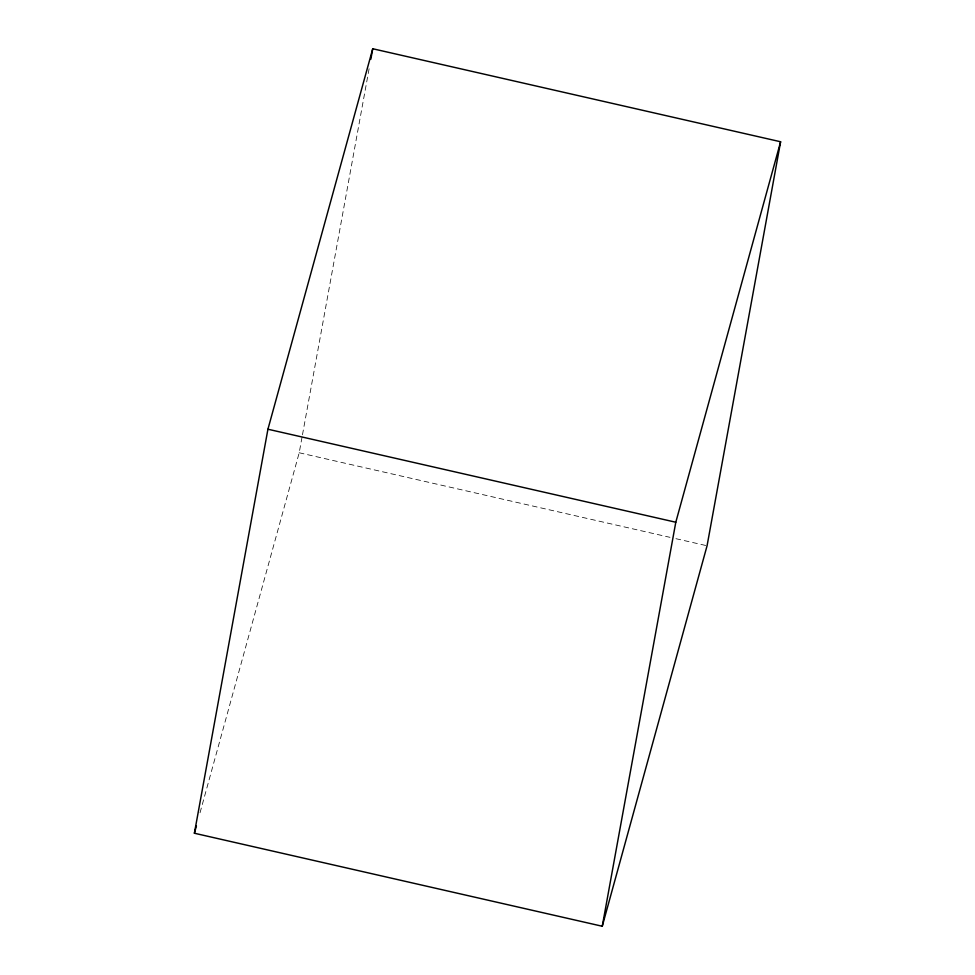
<?xml version="1.0" encoding="UTF-8"?>
<svg xmlns="http://www.w3.org/2000/svg" width="975" height="975" viewBox="0 0 975 975"><rect width="100%" height="100%" fill="white"/><g stroke="black" fill="none" stroke-linecap="round" stroke-linejoin="round"><path stroke-width="0.73" stroke-dasharray="4.88 3.66" d="M200.033 812.748L299.203 452.766L302.201 436.3M302.469 434.813L369.476 66.702M299.203 452.766L669.996 537.335M675.931 538.688L707.07 545.781"/><path stroke-width="1.46" d="M194.391 833.235L267.93 429.219L372.742 48.75L780.609 141.765L707.07 545.781L602.258 926.25L194.391 833.235L196.402 825.91M370.829 59.219L372.742 48.75M602.258 926.25L675.797 522.234L780.609 141.765M267.93 429.219L675.797 522.234"/></g></svg>
